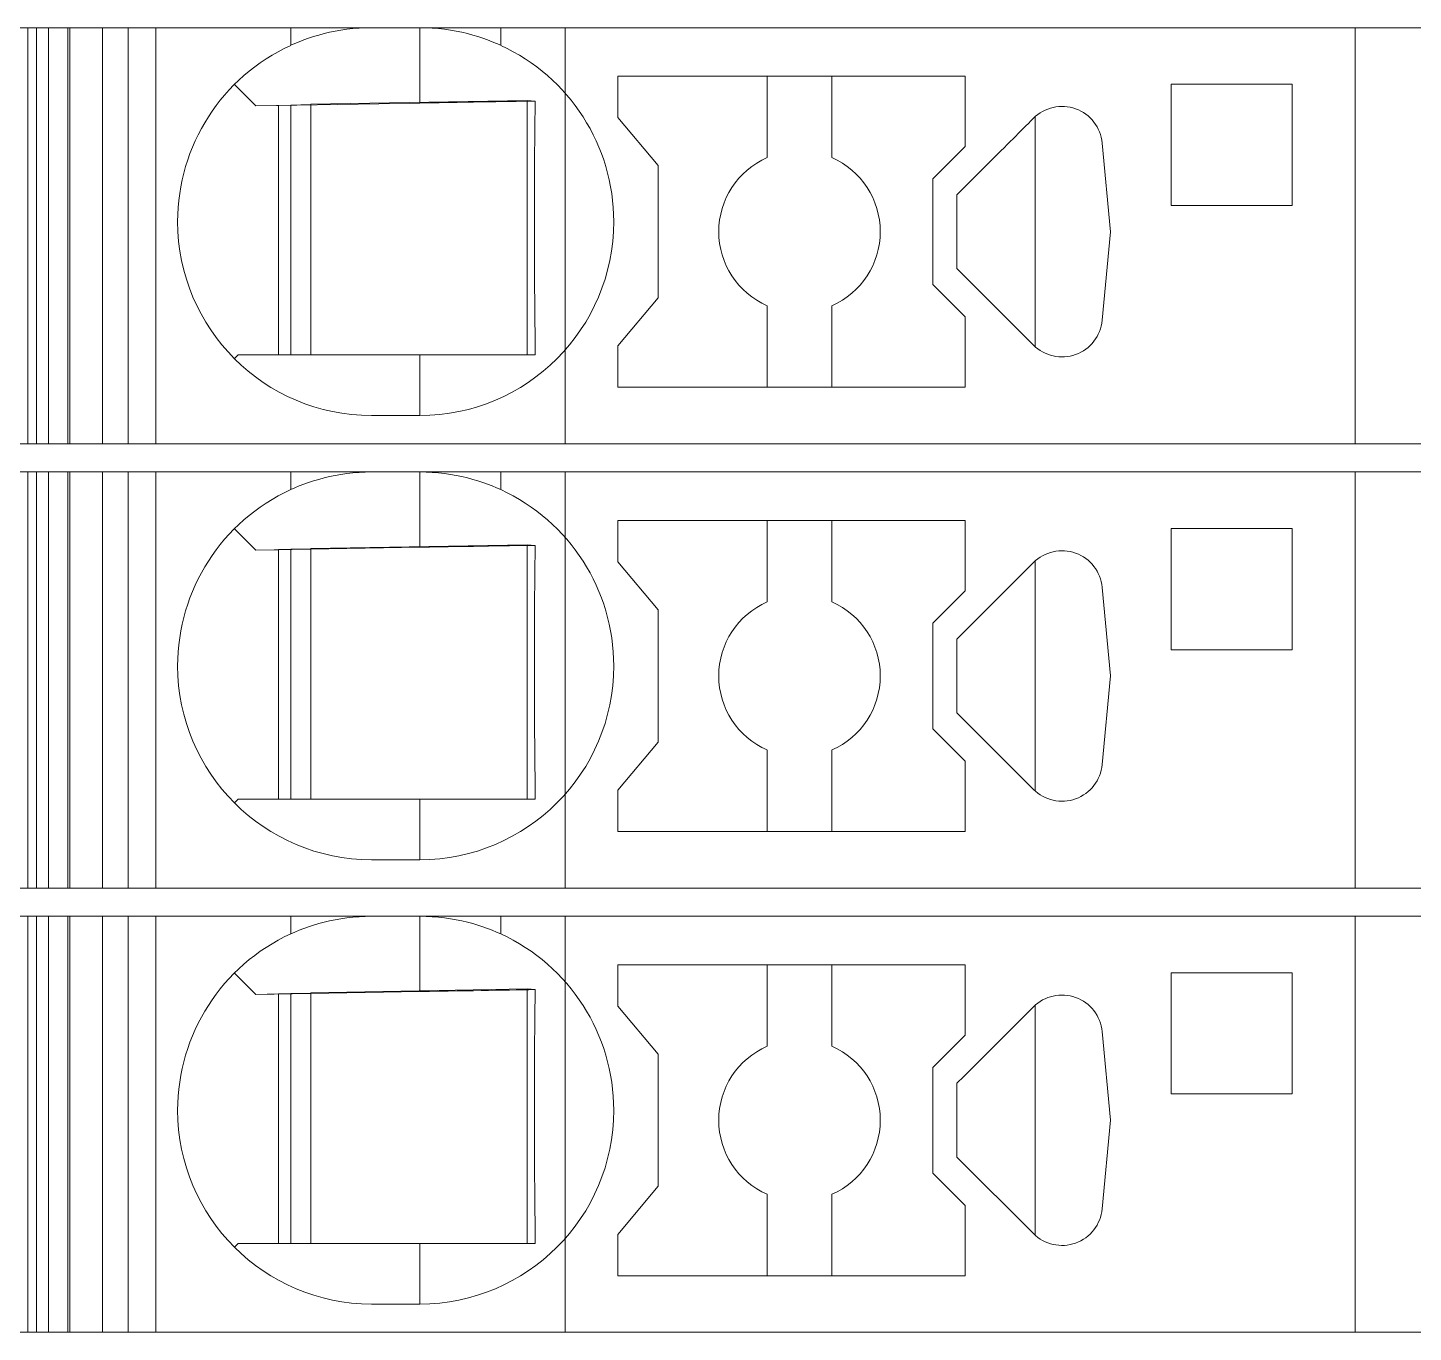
# Model space of a CAD drawing. Header units: millimetres. Extents: x 0 to 1680, y 0 to 1188.
# Drawn here: x 892.89 to 910.05, y 351.35 to 367.5 of the extents above; entities that cross this region are included whole.
import ezdxf
from ezdxf.enums import TextEntityAlignment as Align

# ---------------------------------------------------------------- set-up
doc = ezdxf.new("R2010")
doc.units = ezdxf.units.MM
for name, color, linetype, lineweight in [('EPLAN309', 5, 'Continuous', 5), ('EPLAN493', 5, 'Continuous', 5), ('MAIN-1', 7, 'Continuous', 5), ('MAIN-2', 7, 'Continuous', 5)]:
    doc.layers.add(name, color=color, linetype=linetype, lineweight=lineweight)
doc.styles.add('Tahoma', font='')
doc.styles.get('Tahoma').set_extended_font_data('Tahoma')

# ---------------------------------------------------------------- blocks, each defined once
blk = doc.blocks.new('EPLSYM_LibrarySPECIAL_Symbol12_Variant0_Placement8_7')
at = {"layer": 'EPLAN309', "lineweight": 13, "ltscale": 16}
blk.add_lwpolyline([(0, -5.15), (68.15, -5.15), (68.15, 0), (0, 0)], close=True, dxfattribs=at)
at = {"layer": 'EPLAN493', "color": 5, "style": 'Tahoma'}
blk.add_attdef('17_20450', text='', height=2.3478, dxfattribs=at).set_placement((0, -21.83478), align=Align.MIDDLE_RIGHT)
blk = doc.blocks.new('EPLSYM_LibrarySPECIAL_Symbol12_Variant0_Placement8_8')
at = {"layer": 'EPLAN309', "lineweight": 13, "ltscale": 16}
blk.add_lwpolyline([(0, -5.15), (68.15, -5.15), (68.15, 0), (0, 0)], close=True, dxfattribs=at)
at = {"layer": 'EPLAN493', "color": 5, "style": 'Tahoma'}
blk.add_attdef('17_20450', text='', height=2.3478, dxfattribs=at).set_placement((0, -21.83478), align=Align.MIDDLE_RIGHT)
blk = doc.blocks.new('EPLSYM_LibrarySPECIAL_Symbol12_Variant0_Placement8_9')
at = {"layer": 'EPLAN309', "lineweight": 13, "ltscale": 16}
blk.add_lwpolyline([(0, -5.15), (68.15, -5.15), (68.15, 0), (0, 0)], close=True, dxfattribs=at)
at = {"layer": 'EPLAN493', "color": 5, "style": 'Tahoma'}
blk.add_attdef('17_20450', text='', height=2.3478, dxfattribs=at).set_placement((0, -21.83478), align=Align.MIDDLE_RIGHT)

msp = doc.modelspace()

# ---------------------------------------------------------------- linework, layer by layer
at = {"layer": 'MAIN-1'}
for p, q in [((893.001, 367.5), (892.893, 367.5)), ((892.893, 362.35), (892.893, 367.5)), ((893.001, 367.5), (896.15, 367.5)), ((893.001, 362.35), (893.001, 367.5)), ((896.15, 367.5), (897.15, 367.5)), ((896.15, 367.5), (896.15, 367.282)), ((896.921, 367.489), (896.997, 367.495)), ((896.997, 367.495), (897.073, 367.499)), ((897.073, 367.499), (897.15, 367.5)), ((897.75, 367.5), (897.15, 367.5)), ((897.827, 367.499), (897.75, 367.5)), ((898.75, 367.5), (897.75, 367.5)), ((897.75, 366.568), (897.75, 367.5)), ((897.903, 367.495), (897.827, 367.499)), ((897.979, 367.489), (897.903, 367.495)), ((898.75, 367.5), (909.332, 367.5)), ((898.75, 367.5), (898.75, 367.282)), ((910.05, 367.5), (909.332, 367.5)), ((909.332, 362.35), (909.332, 367.5)), ((896.202, 367.305), (896.256, 367.327)), ((896.256, 367.327), (896.313, 367.349)), ((896.313, 367.349), (896.372, 367.37)), ((896.372, 367.37), (896.433, 367.39)), ((896.433, 367.39), (896.497, 367.409)), ((896.497, 367.409), (896.563, 367.427)), ((896.563, 367.427), (896.631, 367.443)), ((896.631, 367.443), (896.701, 367.458)), ((896.701, 367.458), (896.772, 367.47)), ((896.772, 367.47), (896.846, 367.481)), ((896.846, 367.481), (896.921, 367.489)), ((898.054, 367.481), (897.979, 367.489)), ((898.128, 367.47), (898.054, 367.481)), ((898.199, 367.458), (898.128, 367.47)), ((898.269, 367.443), (898.199, 367.458)), ((898.337, 367.427), (898.269, 367.443)), ((898.403, 367.409), (898.337, 367.427)), ((898.467, 367.39), (898.403, 367.409)), ((898.528, 367.37), (898.467, 367.39)), ((898.587, 367.349), (898.528, 367.37)), ((898.644, 367.327), (898.587, 367.349)), ((898.698, 367.305), (898.644, 367.327)), ((896.15, 367.282), (896.202, 367.305)), ((898.75, 367.282), (898.698, 367.305)), ((900.2, 366.9), (900.2, 366.389)), ((904.5, 366.9), (900.2, 366.9)), ((902.05, 366.9), (902.05, 365.892)), ((902.85, 365.892), (902.85, 366.9)), ((904.5, 366.029), (904.5, 366.9)), ((895.453, 366.797), (895.717, 366.533)), ((907.05, 366.8), (907.05, 365.3)), ((908.55, 366.8), (907.05, 366.8)), ((908.55, 365.3), (908.55, 366.8)), ((895.717, 366.533), (897.75, 366.568)), ((896, 363.45), (896, 366.538)), ((896.15, 366.54), (896.15, 363.45)), ((896.4, 363.45), (896.4, 366.545)), ((897.87, 366.57), (897.75, 366.568)), ((897.987, 366.572), (897.87, 366.57)), ((898.1, 366.574), (897.987, 366.572)), ((898.209, 366.576), (898.1, 366.574)), ((898.313, 366.578), (898.209, 366.576)), ((898.412, 366.579), (898.313, 366.578)), ((898.507, 366.581), (898.412, 366.579)), ((898.599, 366.583), (898.507, 366.581)), ((898.688, 366.584), (898.599, 366.583)), ((898.774, 366.586), (898.688, 366.584)), ((898.858, 366.587), (898.774, 366.586)), ((898.94, 366.588), (898.858, 366.587)), ((899.02, 366.59), (898.94, 366.588)), ((899.099, 366.591), (899.02, 366.59)), ((899.079, 363.45), (899.079, 366.591)), ((899.176, 366.592), (899.099, 366.591)), ((899.175, 366.45), (899.176, 366.522)), ((899.176, 366.522), (899.176, 366.592)), ((899.173, 366.303), (899.174, 366.377)), ((899.173, 366.227), (899.173, 366.303)), ((899.174, 366.377), (899.175, 366.45)), ((900.7, 365.793), (900.2, 366.389)), ((905.284, 366.316), (905.252, 366.285)), ((905.315, 366.347), (905.284, 366.316)), ((905.346, 366.379), (905.315, 366.347)), ((905.367, 366.398), (905.367, 363.552)), ((899.171, 366.07), (899.172, 366.149)), ((899.172, 366.149), (899.173, 366.227)), ((905.094, 366.126), (905.058, 366.09)), ((905.127, 366.159), (905.094, 366.126)), ((905.158, 366.191), (905.127, 366.159)), ((905.19, 366.222), (905.158, 366.191)), ((905.221, 366.253), (905.19, 366.222)), ((905.252, 366.285), (905.221, 366.253)), ((899.17, 365.988), (899.171, 366.07)), ((899.17, 365.904), (899.17, 365.988)), ((904.1, 365.629), (904.5, 366.029)), ((904.943, 365.975), (904.902, 365.934)), ((904.983, 366.015), (904.943, 365.975)), ((905.021, 366.053), (904.983, 366.015)), ((905.058, 366.09), (905.021, 366.053)), ((906.302, 364.975), (906.198, 366.072)), ((899.169, 365.817), (899.17, 365.904)), ((899.169, 365.726), (899.169, 365.817)), ((900.7, 364.157), (900.7, 365.793)), ((904.823, 365.856), (904.742, 365.774)), ((904.902, 365.934), (904.823, 365.856)), ((899.168, 365.632), (899.169, 365.726)), ((899.168, 365.534), (899.168, 365.632)), ((904.1, 365.629), (904.1, 364.321)), ((904.658, 365.69), (904.572, 365.604)), ((904.742, 365.774), (904.658, 365.69)), ((899.167, 365.431), (899.168, 365.534)), ((904.486, 365.518), (904.4, 365.432)), ((904.572, 365.604), (904.486, 365.518)), ((899.167, 365.324), (899.167, 365.431)), ((899.167, 365.213), (899.167, 365.324)), ((904.4, 365.302), (904.4, 365.432)), ((904.4, 365.171), (904.4, 365.302)), ((907.05, 365.3), (908.55, 365.3)), ((899.167, 365.1), (899.167, 365.213)), ((899.167, 364.979), (899.167, 365.1)), ((904.4, 365.04), (904.4, 365.171)), ((899.167, 364.861), (899.167, 364.979)), ((904.4, 364.91), (904.4, 365.04)), ((906.198, 363.878), (906.302, 364.975)), ((899.167, 364.747), (899.167, 364.861)), ((904.4, 364.779), (904.4, 364.91)), ((904.4, 364.648), (904.4, 364.779)), ((899.168, 364.638), (899.167, 364.747)), ((899.168, 364.534), (899.168, 364.638)), ((904.4, 364.518), (904.4, 364.648)), ((899.169, 364.434), (899.168, 364.534)), ((899.169, 364.339), (899.169, 364.434)), ((904.4, 364.518), (905.346, 363.571)), ((899.17, 364.248), (899.169, 364.339)), ((899.171, 364.159), (899.17, 364.248)), ((904.5, 363.921), (904.1, 364.321)), ((899.172, 364.073), (899.171, 364.159)), ((899.172, 363.99), (899.172, 364.073)), ((900.2, 363.561), (900.7, 364.157)), ((899.173, 363.908), (899.172, 363.99)), ((899.174, 363.829), (899.173, 363.908)), ((902.05, 363.05), (902.05, 364.058)), ((902.85, 363.05), (902.85, 364.058)), ((904.5, 363.05), (904.5, 363.921)), ((899.175, 363.75), (899.174, 363.829)), ((899.176, 363.674), (899.175, 363.75)), ((899.176, 363.598), (899.176, 363.674)), ((899.177, 363.524), (899.176, 363.598)), ((900.2, 363.561), (900.2, 363.05)), ((895.5, 363.45), (895.453, 363.403)), ((895.5, 363.45), (897.75, 363.45)), ((897.75, 363.45), (897.842, 363.45)), ((897.75, 363.45), (897.75, 362.7)), ((897.842, 363.45), (897.933, 363.45)), ((897.933, 363.45), (898.023, 363.45)), ((898.023, 363.45), (898.11, 363.45)), ((898.11, 363.45), (898.195, 363.45)), ((898.195, 363.45), (898.278, 363.45)), ((898.278, 363.45), (898.358, 363.45)), ((898.358, 363.45), (898.436, 363.45)), ((898.436, 363.45), (898.511, 363.45)), ((898.511, 363.45), (898.585, 363.45)), ((898.585, 363.45), (898.657, 363.45)), ((898.657, 363.45), (898.726, 363.45)), ((898.726, 363.45), (898.795, 363.45)), ((898.795, 363.45), (898.861, 363.45)), ((898.861, 363.45), (898.927, 363.45)), ((898.927, 363.45), (898.991, 363.45)), ((898.991, 363.45), (899.055, 363.45)), ((899.055, 363.45), (899.117, 363.45)), ((899.117, 363.45), (899.178, 363.45)), ((899.178, 363.45), (899.177, 363.524)), ((904.5, 363.05), (900.2, 363.05)), ((897.75, 362.7), (897.15, 362.7)), ((893.001, 362.35), (892.893, 362.35)), ((893.001, 362.35), (909.332, 362.35)), ((910.05, 362.35), (909.332, 362.35)), ((893.001, 362), (892.893, 362)), ((892.893, 356.85), (892.893, 362)), ((893.001, 362), (896.15, 362)), ((893.001, 356.85), (893.001, 362)), ((896.15, 362), (897.15, 362)), ((896.15, 362), (896.15, 361.782)), ((896.256, 361.827), (896.313, 361.849)), ((896.313, 361.849), (896.372, 361.87)), ((896.372, 361.87), (896.433, 361.89)), ((896.433, 361.89), (896.497, 361.909)), ((896.497, 361.909), (896.563, 361.927)), ((896.563, 361.927), (896.631, 361.943)), ((896.631, 361.943), (896.701, 361.958)), ((896.701, 361.958), (896.772, 361.97)), ((896.772, 361.97), (896.846, 361.981)), ((896.846, 361.981), (896.921, 361.989)), ((896.921, 361.989), (896.997, 361.995)), ((896.997, 361.995), (897.073, 361.999)), ((897.073, 361.999), (897.15, 362)), ((897.75, 362), (897.15, 362)), ((897.827, 361.999), (897.75, 362)), ((898.75, 362), (897.75, 362)), ((897.75, 361.068), (897.75, 362)), ((897.903, 361.995), (897.827, 361.999)), ((897.979, 361.989), (897.903, 361.995)), ((898.054, 361.981), (897.979, 361.989)), ((898.128, 361.97), (898.054, 361.981)), ((898.199, 361.958), (898.128, 361.97)), ((898.269, 361.943), (898.199, 361.958)), ((898.337, 361.927), (898.269, 361.943)), ((898.403, 361.909), (898.337, 361.927)), ((898.467, 361.89), (898.403, 361.909)), ((898.528, 361.87), (898.467, 361.89)), ((898.587, 361.849), (898.528, 361.87)), ((898.644, 361.827), (898.587, 361.849)), ((898.75, 362), (909.332, 362)), ((898.75, 362), (898.75, 361.782)), ((910.05, 362), (909.332, 362)), ((909.332, 356.85), (909.332, 362)), ((896.15, 361.782), (896.202, 361.805)), ((896.202, 361.805), (896.256, 361.827)), ((898.698, 361.805), (898.644, 361.827)), ((898.75, 361.782), (898.698, 361.805)), ((900.2, 361.4), (900.2, 360.889)), ((904.5, 361.4), (900.2, 361.4)), ((902.05, 361.4), (902.05, 360.392)), ((902.85, 360.392), (902.85, 361.4)), ((904.5, 360.529), (904.5, 361.4)), ((895.453, 361.297), (895.717, 361.033)), ((907.05, 361.3), (907.05, 359.8)), ((908.55, 361.3), (907.05, 361.3)), ((908.55, 359.8), (908.55, 361.3)), ((895.717, 361.033), (897.75, 361.068)), ((896, 357.95), (896, 361.038)), ((896.15, 361.04), (896.15, 357.95)), ((896.4, 357.95), (896.4, 361.045)), ((897.87, 361.07), (897.75, 361.068)), ((897.987, 361.072), (897.87, 361.07)), ((898.1, 361.074), (897.987, 361.072)), ((898.209, 361.076), (898.1, 361.074)), ((898.313, 361.078), (898.209, 361.076)), ((898.412, 361.079), (898.313, 361.078)), ((898.507, 361.081), (898.412, 361.079)), ((898.599, 361.083), (898.507, 361.081)), ((898.688, 361.084), (898.599, 361.083)), ((898.774, 361.086), (898.688, 361.084)), ((898.858, 361.087), (898.774, 361.086)), ((898.94, 361.088), (898.858, 361.087)), ((899.02, 361.09), (898.94, 361.088)), ((899.099, 361.091), (899.02, 361.09)), ((899.079, 357.95), (899.079, 361.091)), ((899.176, 361.092), (899.099, 361.091)), ((899.175, 360.95), (899.176, 361.022)), ((899.176, 361.022), (899.176, 361.092)), ((899.173, 360.803), (899.174, 360.877)), ((899.174, 360.877), (899.175, 360.95)), ((900.7, 360.293), (900.2, 360.889)), ((905.284, 360.816), (905.252, 360.785)), ((905.315, 360.847), (905.284, 360.816)), ((905.346, 360.879), (905.315, 360.847)), ((905.367, 360.898), (905.367, 358.052)), ((899.171, 360.57), (899.172, 360.649)), ((899.172, 360.649), (899.173, 360.727)), ((899.173, 360.727), (899.173, 360.803)), ((905.127, 360.659), (905.094, 360.626)), ((905.158, 360.691), (905.127, 360.659)), ((905.19, 360.722), (905.158, 360.691)), ((905.221, 360.753), (905.19, 360.722)), ((905.252, 360.785), (905.221, 360.753)), ((899.17, 360.488), (899.171, 360.57)), ((899.17, 360.404), (899.17, 360.488)), ((904.1, 360.129), (904.5, 360.529)), ((904.943, 360.475), (904.902, 360.434)), ((904.983, 360.515), (904.943, 360.475)), ((905.021, 360.553), (904.983, 360.515)), ((905.058, 360.59), (905.021, 360.553)), ((905.094, 360.626), (905.058, 360.59)), ((906.302, 359.475), (906.198, 360.572)), ((899.169, 360.317), (899.17, 360.404)), ((899.169, 360.226), (899.169, 360.317)), ((900.7, 358.657), (900.7, 360.293)), ((904.823, 360.356), (904.742, 360.274)), ((904.902, 360.434), (904.823, 360.356)), ((899.168, 360.132), (899.169, 360.226)), ((899.168, 360.034), (899.168, 360.132)), ((904.1, 360.129), (904.1, 358.821)), ((904.658, 360.19), (904.572, 360.104)), ((904.742, 360.274), (904.658, 360.19)), ((899.167, 359.931), (899.168, 360.034)), ((904.486, 360.018), (904.4, 359.932)), ((904.572, 360.104), (904.486, 360.018)), ((899.167, 359.824), (899.167, 359.931)), ((899.167, 359.713), (899.167, 359.824)), ((904.4, 359.802), (904.4, 359.932)), ((904.4, 359.671), (904.4, 359.802)), ((907.05, 359.8), (908.55, 359.8)), ((899.167, 359.6), (899.167, 359.713)), ((904.4, 359.54), (904.4, 359.671)), ((899.167, 359.479), (899.167, 359.6)), ((899.167, 359.361), (899.167, 359.479)), ((904.4, 359.41), (904.4, 359.54)), ((906.198, 358.378), (906.302, 359.475)), ((899.167, 359.247), (899.167, 359.361)), ((904.4, 359.279), (904.4, 359.41)), ((904.4, 359.148), (904.4, 359.279)), ((899.168, 359.138), (899.167, 359.247)), ((899.168, 359.034), (899.168, 359.138)), ((904.4, 359.018), (904.4, 359.148)), ((899.169, 358.934), (899.168, 359.034)), ((899.169, 358.839), (899.169, 358.934)), ((904.4, 359.018), (905.346, 358.071)), ((899.17, 358.748), (899.169, 358.839)), ((899.171, 358.659), (899.17, 358.748)), ((904.5, 358.421), (904.1, 358.821)), ((899.172, 358.573), (899.171, 358.659)), ((899.172, 358.49), (899.172, 358.573)), ((900.2, 358.061), (900.7, 358.657)), ((899.173, 358.408), (899.172, 358.49)), ((899.174, 358.329), (899.173, 358.408)), ((902.05, 357.55), (902.05, 358.558)), ((902.85, 357.55), (902.85, 358.558)), ((904.5, 357.55), (904.5, 358.421)), ((899.175, 358.25), (899.174, 358.329)), ((899.176, 358.174), (899.175, 358.25)), ((899.176, 358.098), (899.176, 358.174)), ((899.177, 358.024), (899.176, 358.098)), ((900.2, 358.061), (900.2, 357.55)), ((895.5, 357.95), (895.453, 357.903)), ((895.5, 357.95), (897.75, 357.95)), ((897.75, 357.95), (897.842, 357.95)), ((897.75, 357.95), (897.75, 357.2)), ((897.842, 357.95), (897.933, 357.95)), ((897.933, 357.95), (898.023, 357.95)), ((898.023, 357.95), (898.11, 357.95)), ((898.11, 357.95), (898.195, 357.95)), ((898.195, 357.95), (898.278, 357.95)), ((898.278, 357.95), (898.358, 357.95)), ((898.358, 357.95), (898.436, 357.95)), ((898.436, 357.95), (898.511, 357.95)), ((898.511, 357.95), (898.585, 357.95)), ((898.585, 357.95), (898.657, 357.95)), ((898.657, 357.95), (898.726, 357.95)), ((898.726, 357.95), (898.795, 357.95)), ((898.795, 357.95), (898.861, 357.95)), ((898.861, 357.95), (898.927, 357.95)), ((898.927, 357.95), (898.991, 357.95)), ((898.991, 357.95), (899.055, 357.95)), ((899.055, 357.95), (899.117, 357.95)), ((899.117, 357.95), (899.178, 357.95)), ((899.178, 357.95), (899.177, 358.024)), ((904.5, 357.55), (900.2, 357.55)), ((897.75, 357.2), (897.15, 357.2)), ((893.001, 356.85), (892.893, 356.85)), ((893.001, 356.85), (909.332, 356.85)), ((910.05, 356.85), (909.332, 356.85)), ((893.001, 356.5), (892.893, 356.5)), ((892.893, 351.35), (892.893, 356.5)), ((893.001, 356.5), (896.15, 356.5)), ((893.001, 351.35), (893.001, 356.5)), ((896.15, 356.5), (897.15, 356.5)), ((896.15, 356.5), (896.15, 356.282)), ((896.256, 356.327), (896.313, 356.349)), ((896.313, 356.349), (896.372, 356.37)), ((896.372, 356.37), (896.433, 356.39)), ((896.433, 356.39), (896.497, 356.409)), ((896.497, 356.409), (896.563, 356.427)), ((896.563, 356.427), (896.631, 356.443)), ((896.631, 356.443), (896.701, 356.458)), ((896.701, 356.458), (896.772, 356.47)), ((896.772, 356.47), (896.846, 356.481)), ((896.846, 356.481), (896.921, 356.489)), ((896.921, 356.489), (896.997, 356.495)), ((896.997, 356.495), (897.073, 356.499)), ((897.073, 356.499), (897.15, 356.5)), ((897.75, 356.5), (897.15, 356.5)), ((897.827, 356.499), (897.75, 356.5)), ((898.75, 356.5), (897.75, 356.5)), ((897.75, 355.568), (897.75, 356.5)), ((897.903, 356.495), (897.827, 356.499)), ((897.979, 356.489), (897.903, 356.495)), ((898.054, 356.481), (897.979, 356.489)), ((898.128, 356.47), (898.054, 356.481)), ((898.199, 356.458), (898.128, 356.47)), ((898.269, 356.443), (898.199, 356.458)), ((898.337, 356.427), (898.269, 356.443)), ((898.403, 356.409), (898.337, 356.427)), ((898.467, 356.39), (898.403, 356.409)), ((898.528, 356.37), (898.467, 356.39)), ((898.587, 356.349), (898.528, 356.37)), ((898.644, 356.327), (898.587, 356.349)), ((898.75, 356.5), (909.332, 356.5)), ((898.75, 356.5), (898.75, 356.282)), ((910.05, 356.5), (909.332, 356.5)), ((909.332, 351.35), (909.332, 356.5)), ((896.15, 356.282), (896.202, 356.305)), ((896.202, 356.305), (896.256, 356.327)), ((898.698, 356.305), (898.644, 356.327)), ((898.75, 356.282), (898.698, 356.305)), ((900.2, 355.9), (900.2, 355.389)), ((904.5, 355.9), (900.2, 355.9)), ((902.05, 355.9), (902.05, 354.892)), ((902.85, 354.892), (902.85, 355.9)), ((904.5, 355.029), (904.5, 355.9)), ((895.453, 355.797), (895.717, 355.533)), ((907.05, 355.8), (907.05, 354.3)), ((908.55, 355.8), (907.05, 355.8)), ((908.55, 354.3), (908.55, 355.8)), ((895.717, 355.533), (897.75, 355.568)), ((896, 352.45), (896, 355.538)), ((896.15, 355.54), (896.15, 352.45)), ((896.4, 352.45), (896.4, 355.545)), ((897.87, 355.57), (897.75, 355.568)), ((897.987, 355.572), (897.87, 355.57)), ((898.1, 355.574), (897.987, 355.572)), ((898.209, 355.576), (898.1, 355.574)), ((898.313, 355.578), (898.209, 355.576)), ((898.412, 355.579), (898.313, 355.578)), ((898.507, 355.581), (898.412, 355.579)), ((898.599, 355.583), (898.507, 355.581)), ((898.688, 355.584), (898.599, 355.583)), ((898.774, 355.586), (898.688, 355.584)), ((898.858, 355.587), (898.774, 355.586)), ((898.94, 355.588), (898.858, 355.587)), ((899.02, 355.59), (898.94, 355.588)), ((899.099, 355.591), (899.02, 355.59)), ((899.079, 352.45), (899.079, 355.591)), ((899.176, 355.592), (899.099, 355.591)), ((899.175, 355.45), (899.176, 355.522)), ((899.176, 355.522), (899.176, 355.592)), ((899.173, 355.303), (899.174, 355.377)), ((899.174, 355.377), (899.175, 355.45)), ((900.7, 354.793), (900.2, 355.389)), ((905.284, 355.316), (905.252, 355.285)), ((905.315, 355.347), (905.284, 355.316)), ((905.346, 355.379), (905.315, 355.347)), ((905.367, 355.398), (905.367, 352.552)), ((899.171, 355.07), (899.172, 355.149)), ((899.172, 355.149), (899.173, 355.227)), ((899.173, 355.227), (899.173, 355.303)), ((905.127, 355.159), (905.094, 355.126)), ((905.158, 355.191), (905.127, 355.159)), ((905.19, 355.222), (905.158, 355.191)), ((905.221, 355.253), (905.19, 355.222)), ((905.252, 355.285), (905.221, 355.253)), ((899.17, 354.988), (899.171, 355.07)), ((899.17, 354.904), (899.17, 354.988)), ((904.1, 354.629), (904.5, 355.029)), ((904.943, 354.975), (904.902, 354.934)), ((904.983, 355.015), (904.943, 354.975)), ((905.021, 355.053), (904.983, 355.015)), ((905.058, 355.09), (905.021, 355.053)), ((905.094, 355.126), (905.058, 355.09)), ((906.302, 353.975), (906.198, 355.072)), ((899.169, 354.817), (899.17, 354.904)), ((899.169, 354.726), (899.169, 354.817)), ((904.823, 354.856), (904.742, 354.774)), ((904.902, 354.934), (904.823, 354.856)), ((899.168, 354.632), (899.169, 354.726)), ((899.168, 354.534), (899.168, 354.632)), ((900.7, 353.157), (900.7, 354.793)), ((904.1, 354.629), (904.1, 353.321)), ((904.658, 354.69), (904.572, 354.604)), ((904.742, 354.774), (904.658, 354.69)), ((899.167, 354.431), (899.168, 354.534)), ((904.486, 354.518), (904.4, 354.432)), ((904.572, 354.604), (904.486, 354.518)), ((899.167, 354.324), (899.167, 354.431)), ((899.167, 354.213), (899.167, 354.324)), ((904.4, 354.302), (904.4, 354.432)), ((904.4, 354.171), (904.4, 354.302)), ((907.05, 354.3), (908.55, 354.3)), ((899.167, 354.1), (899.167, 354.213)), ((904.4, 354.04), (904.4, 354.171)), ((899.167, 353.979), (899.167, 354.1)), ((899.167, 353.861), (899.167, 353.979)), ((904.4, 353.91), (904.4, 354.04)), ((906.198, 352.878), (906.302, 353.975)), ((899.167, 353.747), (899.167, 353.861)), ((904.4, 353.779), (904.4, 353.91)), ((904.4, 353.648), (904.4, 353.779)), ((899.168, 353.638), (899.167, 353.747)), ((899.168, 353.534), (899.168, 353.638)), ((904.4, 353.518), (904.4, 353.648)), ((899.169, 353.434), (899.168, 353.534)), ((899.169, 353.339), (899.169, 353.434)), ((904.4, 353.518), (905.346, 352.571)), ((899.17, 353.248), (899.169, 353.339)), ((904.5, 352.921), (904.1, 353.321)), ((899.171, 353.159), (899.17, 353.248)), ((899.172, 353.073), (899.171, 353.159)), ((900.2, 352.561), (900.7, 353.157)), ((899.172, 352.99), (899.172, 353.073)), ((899.173, 352.908), (899.172, 352.99)), ((902.05, 352.05), (902.05, 353.058)), ((902.85, 352.05), (902.85, 353.058)), ((904.5, 352.05), (904.5, 352.921)), ((899.174, 352.829), (899.173, 352.908)), ((899.175, 352.75), (899.174, 352.829)), ((899.176, 352.674), (899.175, 352.75)), ((899.176, 352.598), (899.176, 352.674)), ((899.177, 352.524), (899.176, 352.598)), ((895.5, 352.45), (895.453, 352.403)), ((895.5, 352.45), (897.75, 352.45)), ((897.75, 352.45), (897.842, 352.45)), ((897.75, 352.45), (897.75, 351.7)), ((897.842, 352.45), (897.933, 352.45)), ((897.933, 352.45), (898.023, 352.45)), ((898.023, 352.45), (898.11, 352.45)), ((898.11, 352.45), (898.195, 352.45)), ((898.195, 352.45), (898.278, 352.45)), ((898.278, 352.45), (898.358, 352.45)), ((898.358, 352.45), (898.436, 352.45)), ((898.436, 352.45), (898.511, 352.45)), ((898.511, 352.45), (898.585, 352.45)), ((898.585, 352.45), (898.657, 352.45)), ((898.657, 352.45), (898.726, 352.45)), ((898.726, 352.45), (898.795, 352.45)), ((898.795, 352.45), (898.861, 352.45)), ((898.861, 352.45), (898.927, 352.45)), ((898.927, 352.45), (898.991, 352.45)), ((898.991, 352.45), (899.055, 352.45)), ((899.055, 352.45), (899.117, 352.45)), ((899.117, 352.45), (899.178, 352.45)), ((899.178, 352.45), (899.177, 352.524)), ((900.2, 352.561), (900.2, 352.05)), ((904.5, 352.05), (900.2, 352.05)), ((897.75, 351.7), (897.15, 351.7)), ((893.001, 351.35), (892.893, 351.35)), ((893.001, 351.35), (909.332, 351.35)), ((910.05, 351.35), (909.332, 351.35))]:
    msp.add_line(p, q, dxfattribs=at)
for centre, radius, start, end in [((897.15, 365.1), 2.4, 114.6244, 180), ((897.75, 365.1), 2.4, 0, 65.3756), ((905.7, 366.025), 0.5, 5.4404, 135), ((902.45, 364.975), 1, 113.5782, 180), ((902.45, 364.975), 1, 0, 66.4218), ((897.15, 365.1), 2.4, 180, 270), ((897.75, 365.1), 2.4, 270, 0), ((902.45, 364.975), 1, 180, 246.4218), ((902.45, 364.975), 1, 293.5782, 0), ((905.7, 363.925), 0.5, 225, 354.5596), ((897.15, 359.6), 2.4, 114.6244, 180), ((897.75, 359.6), 2.4, 0, 65.3756), ((905.7, 360.525), 0.5, 5.4404, 135), ((902.45, 359.475), 1, 113.5782, 180), ((902.45, 359.475), 1, 0, 66.4218), ((897.15, 359.6), 2.4, 180, 270), ((897.75, 359.6), 2.4, 270, 0), ((902.45, 359.475), 1, 180, 246.4218), ((902.45, 359.475), 1, 293.5782, 0), ((905.7, 358.425), 0.5, 225, 354.5596), ((897.15, 354.1), 2.4, 114.6244, 180), ((897.75, 354.1), 2.4, 0, 65.3756), ((905.7, 355.025), 0.5, 5.4404, 135), ((902.45, 353.975), 1, 113.5782, 180), ((902.45, 353.975), 1, 0, 66.4218), ((897.15, 354.1), 2.4, 180, 270), ((897.75, 354.1), 2.4, 270, 0), ((902.45, 353.975), 1, 180, 246.4218), ((902.45, 353.975), 1, 293.5782, 0), ((905.7, 352.925), 0.5, 225, 354.5596)]:
    msp.add_arc(centre, radius, start, end, dxfattribs=at)
at = {"layer": 'MAIN-2'}
for p, q in [((893.15, 367.5), (893.15, 362.35)), ((893.389, 362.35), (893.389, 367.5)), ((893.417, 367.5), (893.417, 362.35)), ((893.82, 367.5), (893.82, 362.35)), ((894.136, 362.35), (894.136, 367.5)), ((894.481, 367.5), (894.481, 362.35)), ((899.55, 362.35), (899.55, 367.5)), ((895.717, 366.533), (896, 366.538)), ((896.15, 366.542), (896, 366.539)), ((896, 366.539), (896, 366.538)), ((896, 366.538), (896, 366.538)), ((896.4, 366.548), (896.15, 366.543)), ((896.15, 366.542), (896.15, 366.543)), ((896.15, 366.542), (896.15, 366.54)), ((896.4, 366.553), (899.079, 366.6)), ((896.4, 366.548), (896.4, 366.553)), ((896.4, 366.545), (896.4, 366.548)), ((899.079, 366.6), (899.176, 366.592)), ((899.079, 366.591), (899.079, 366.6)), ((896.15, 363.45), (896.15, 363.45)), ((896.4, 363.45), (896.4, 363.45)), ((893.15, 362), (893.15, 356.85)), ((893.389, 356.85), (893.389, 362)), ((893.417, 362), (893.417, 356.85)), ((893.82, 362), (893.82, 356.85)), ((894.136, 356.85), (894.136, 362)), ((894.481, 362), (894.481, 356.85)), ((899.55, 356.85), (899.55, 362)), ((895.717, 361.033), (896, 361.038)), ((896.15, 361.042), (896, 361.039)), ((896, 361.039), (896, 361.038)), ((896, 361.038), (896, 361.038)), ((896.4, 361.048), (896.15, 361.043)), ((896.15, 361.042), (896.15, 361.043)), ((896.15, 361.042), (896.15, 361.04)), ((896.4, 361.053), (899.079, 361.1)), ((896.4, 361.048), (896.4, 361.053)), ((896.4, 361.045), (896.4, 361.048)), ((899.079, 361.1), (899.176, 361.092)), ((899.079, 361.091), (899.079, 361.1)), ((896.15, 357.95), (896.15, 357.95)), ((896.4, 357.95), (896.4, 357.95)), ((893.15, 356.5), (893.15, 351.35)), ((893.389, 351.35), (893.389, 356.5)), ((893.417, 356.5), (893.417, 351.35)), ((893.82, 356.5), (893.82, 351.35)), ((894.136, 351.35), (894.136, 356.5)), ((894.481, 356.5), (894.481, 351.35)), ((899.55, 351.35), (899.55, 356.5)), ((895.717, 355.533), (896, 355.538)), ((896.15, 355.542), (896, 355.539)), ((896, 355.539), (896, 355.538)), ((896, 355.538), (896, 355.538)), ((896.4, 355.548), (896.15, 355.543)), ((896.15, 355.542), (896.15, 355.543)), ((896.15, 355.542), (896.15, 355.54)), ((896.4, 355.553), (899.079, 355.6)), ((896.4, 355.548), (896.4, 355.553)), ((896.4, 355.545), (896.4, 355.548)), ((899.079, 355.6), (899.176, 355.592)), ((899.079, 355.591), (899.079, 355.6)), ((896.15, 352.45), (896.15, 352.45)), ((896.4, 352.45), (896.4, 352.45))]:
    msp.add_line(p, q, dxfattribs=at)

# ---------------------------------------------------------------- block references
for name, p in [('EPLSYM_LibrarySPECIAL_Symbol12_Variant0_Placement8_7', (874, 367.5)), ('EPLSYM_LibrarySPECIAL_Symbol12_Variant0_Placement8_8', (874, 362)), ('EPLSYM_LibrarySPECIAL_Symbol12_Variant0_Placement8_9', (874, 356.5))]:
    msp.add_blockref(name, p)

doc.saveas('drawing.dxf')
